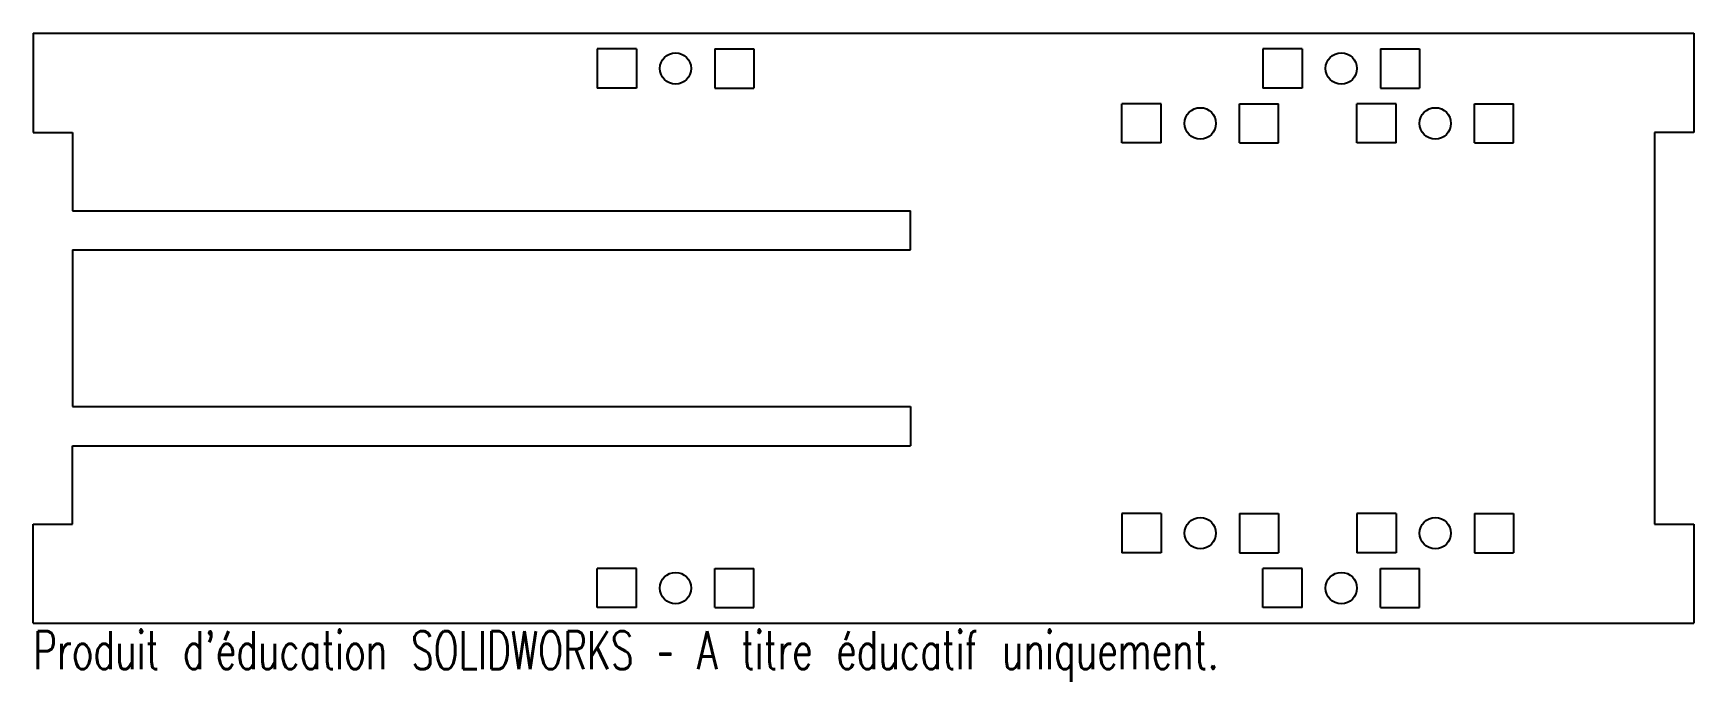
# Model space of a CAD drawing. Header units: millimetres. Extents: x -50 to 162, y -45 to 38.
import ezdxf

# ---------------------------------------------------------------- set-up
doc = ezdxf.new("R2010")
doc.units = ezdxf.units.MM
doc.styles.add('SLDTEXTSTYLE0', font='TXT', dxfattribs={"width": 0.7, "bigfont": 'bigfont'})

msp = doc.modelspace()

# ---------------------------------------------------------------- linework, layer by layer
at = {"color": 7, "linetype": 'Continuous', "lineweight": 25}
for p, q in [((-50, 37.65), (162, 37.65)), ((-50, 37.65), (-50, 25)), ((162, 37.65), (162, 25)), ((22, 35.65), (22, 30.65)), ((27, 35.65), (22, 35.65)), ((27, 35.65), (27, 30.65)), ((37, 35.65), (42, 35.65)), ((37, 35.65), (37, 30.65)), ((42, 35.65), (42, 30.65)), ((107, 35.65), (107, 30.65)), ((112, 35.65), (107, 35.65)), ((112, 35.65), (112, 30.65)), ((122, 35.65), (127, 35.65)), ((122, 35.65), (122, 30.65)), ((127, 35.65), (127, 30.65)), ((27, 30.65), (22, 30.65)), ((37, 30.65), (42, 30.65)), ((112, 30.65), (107, 30.65)), ((122, 30.65), (127, 30.65)), ((89, 23.65), (89, 28.65)), ((94, 28.65), (89, 28.65)), ((94, 23.65), (94, 28.65)), ((104, 23.65), (104, 28.65)), ((104, 28.65), (109, 28.65)), ((109, 23.65), (109, 28.65)), ((119, 23.65), (119, 28.65)), ((124, 28.65), (119, 28.65)), ((124, 23.65), (124, 28.65)), ((134, 23.65), (134, 28.65)), ((134, 28.65), (139, 28.65)), ((139, 23.65), (139, 28.65)), ((-50, 25), (-45, 25)), ((-45, 25), (-45, 15)), ((94, 23.65), (89, 23.65)), ((104, 23.65), (109, 23.65)), ((124, 23.65), (119, 23.65)), ((134, 23.65), (139, 23.65)), ((157, 25), (157, -25)), ((162, 25), (157, 25)), ((-45, 15), (62, 15)), ((62, 10), (62, 15)), ((-45, 10), (62, 10)), ((-45, 10), (-45, -10)), ((-45, -10), (62, -10)), ((62, -10), (62, -15)), ((-45, -15), (62, -15)), ((-45, -25), (-45, -15)), ((-50, -37.65), (-50, -25)), ((-50, -25), (-45, -25)), ((89, -23.65), (89, -28.65)), ((94, -23.65), (89, -23.65)), ((94, -23.65), (94, -28.65)), ((104, -23.65), (109, -23.65)), ((104, -23.65), (104, -28.65)), ((109, -23.65), (109, -28.65)), ((119, -23.65), (119, -28.65)), ((124, -23.65), (119, -23.65)), ((124, -23.65), (124, -28.65)), ((134, -23.65), (139, -23.65)), ((134, -23.65), (134, -28.65)), ((139, -23.65), (139, -28.65)), ((157, -25), (162, -25)), ((162, -25), (162, -37.65)), ((94, -28.65), (89, -28.65)), ((104, -28.65), (109, -28.65)), ((124, -28.65), (119, -28.65)), ((134, -28.65), (139, -28.65)), ((22, -35.65), (22, -30.65)), ((27, -30.65), (22, -30.65)), ((27, -35.65), (27, -30.65)), ((37, -35.65), (37, -30.65)), ((37, -30.65), (42, -30.65)), ((42, -35.65), (42, -30.65)), ((107, -35.65), (107, -30.65)), ((112, -30.65), (107, -30.65)), ((112, -35.65), (112, -30.65)), ((122, -35.65), (122, -30.65)), ((122, -30.65), (127, -30.65)), ((127, -35.65), (127, -30.65)), ((27, -35.65), (22, -35.65)), ((37, -35.65), (42, -35.65)), ((112, -35.65), (107, -35.65)), ((122, -35.65), (127, -35.65)), ((-50, -37.65), (162, -37.65))]:
    msp.add_line(p, q, dxfattribs=at)
for centre in [(32, 33.15), (117, 33.15), (99, 26.15), (129, 26.15), (99, -26.15), (129, -26.15), (32, -33.15), (117, -33.15)]:
    msp.add_circle(centre, 2, dxfattribs=at)

# ---------------------------------------------------------------- texts
at = {"color": 7, "linetype": 'Continuous', "insert": (-50, -38.67), "char_height": 4.8336, "attachment_point": 1, "style": 'SLDTEXTSTYLE0'}
msp.add_mtext("Produit d'éducation SOLIDWORKS – A titre éducatif uniquement.", dxfattribs=at)

doc.saveas('drawing.dxf')
